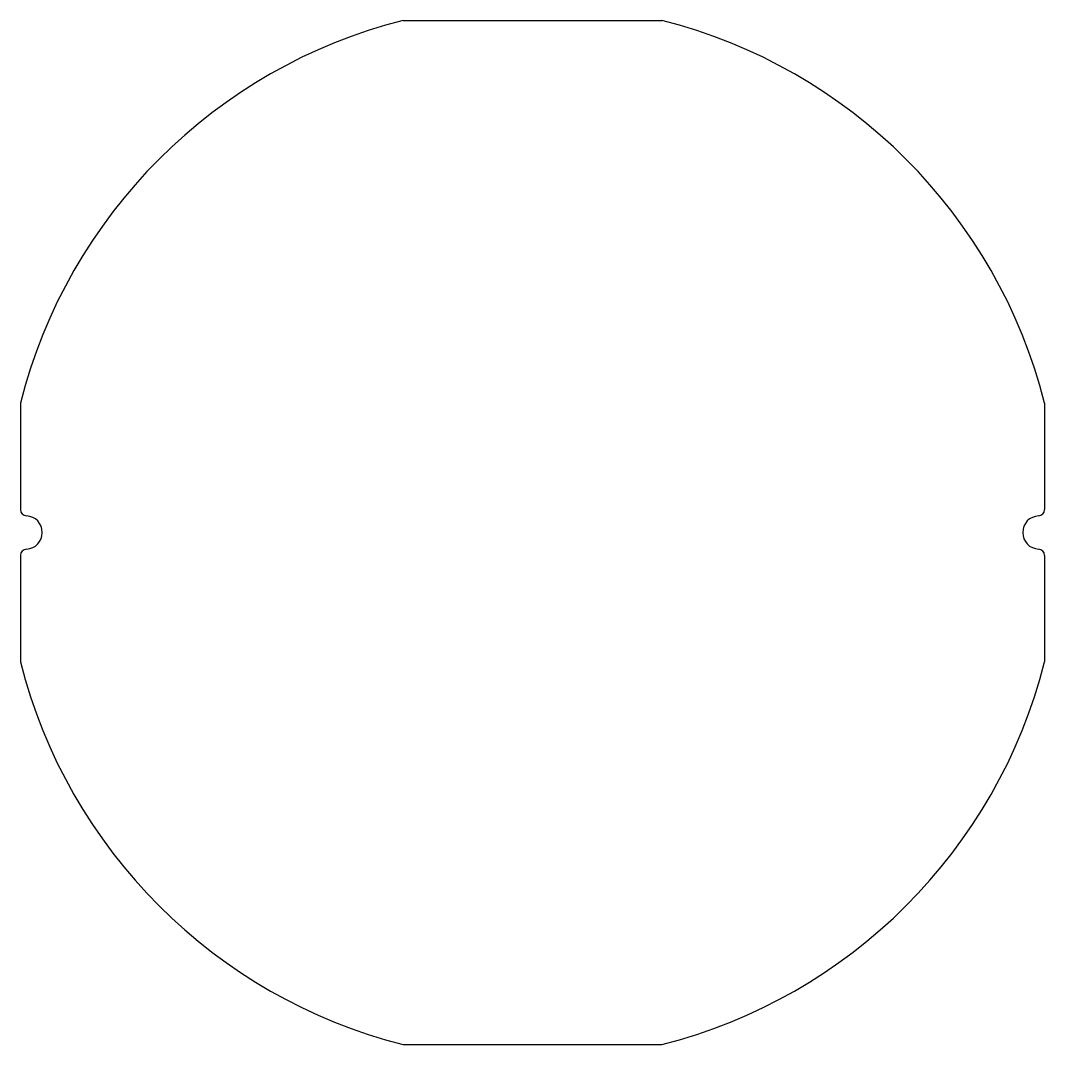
# Model space of a CAD drawing. Header units: millimetres. Extents: x 519.9 to 569.1, y 223.9 to 273.2.
import ezdxf

# ---------------------------------------------------------------- set-up
doc = ezdxf.new("R2010")
doc.units = ezdxf.units.MM

msp = doc.modelspace()

# ---------------------------------------------------------------- linework, layer by layer
for p, q in [((538.256, 273.183), (550.709, 273.183)), ((519.858, 254.784), (519.858, 249.656)), ((569.108, 254.784), (569.108, 249.656)), ((519.858, 247.459), (519.858, 242.331)), ((569.108, 247.459), (569.108, 242.331)), ((538.256, 223.933), (550.709, 223.933))]:
    msp.add_line(p, q)
for centre, radius, start, end in [((544.483, 248.558), 25.4, 104.19, 165.81), ((544.483, 248.558), 25.4, 14.19, 75.81), ((520.158, 249.656), 0.3, 180, 267.3947), ((520.108, 248.558), 0.8, 272.6053, 87.3947), ((568.858, 248.558), 0.8, 92.6053, 267.3947), ((568.808, 249.656), 0.3, 272.6053, 0), ((520.158, 247.459), 0.3, 92.6053, 180), ((568.808, 247.459), 0.3, 360, 87.3947), ((544.483, 248.558), 25.4, 194.19, 255.81), ((544.483, 248.558), 25.4, 284.19, 345.81)]:
    msp.add_arc(centre, radius, start, end)

doc.saveas('drawing.dxf')
